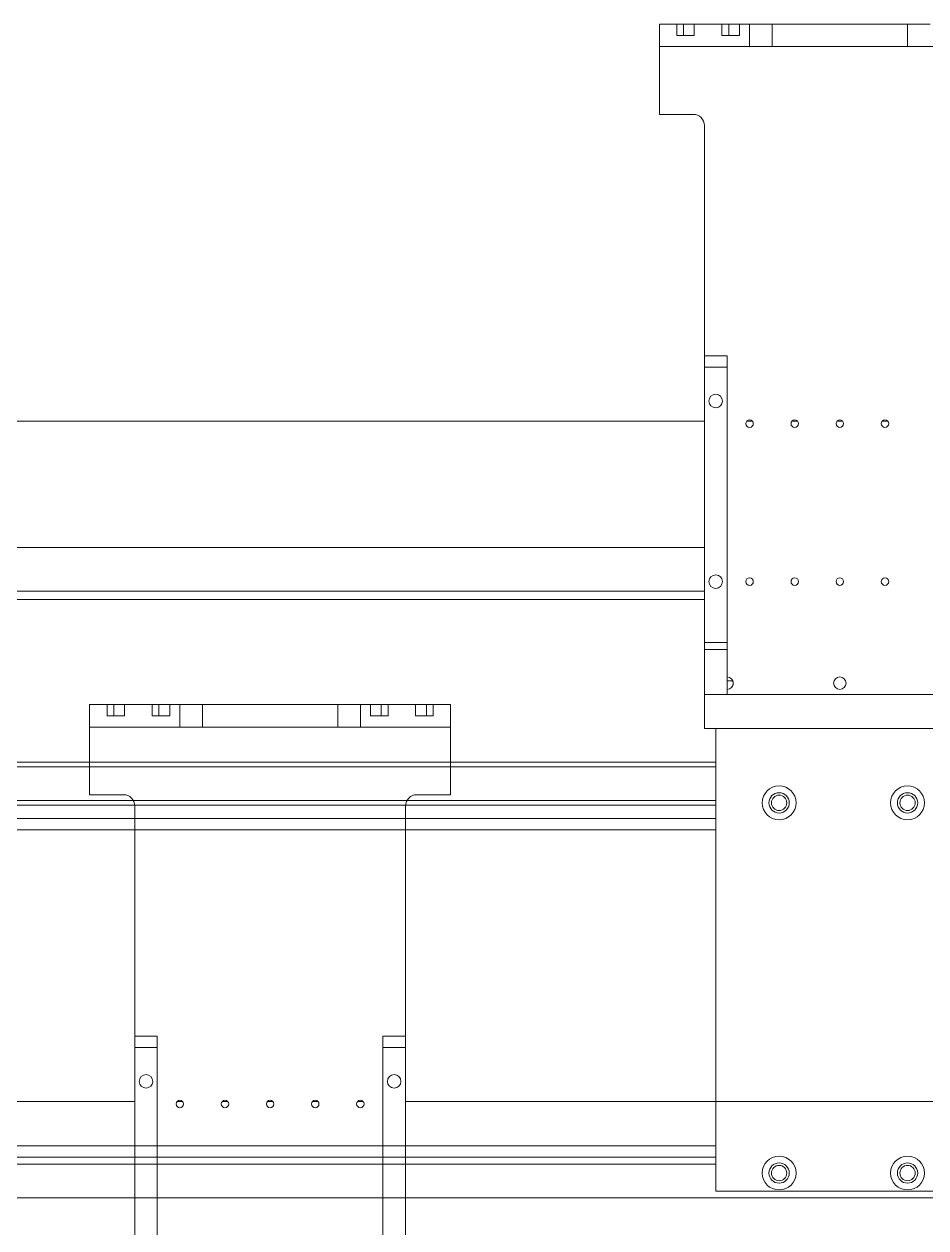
# Model space of a CAD drawing. Extents: x 500 to 100500, y -14500 to 21140.
# Drawn here: x 6855 to 7255, y -2379 to -1846 of the extents above; entities that cross this region are included whole.
import ezdxf

# ---------------------------------------------------------------- set-up
doc = ezdxf.new("R2010")
doc.units = 0
doc.linetypes.add('SLD-Solid', pattern=[0])
doc.layers.get('0').update_dxf_attribs({"linetype": 'CONTINUOUS'})
doc.layers.add('D', color=7, linetype='CONTINUOUS')
doc.layers.add('MODEL', color=7, linetype='SLD-Solid', lineweight=15)

# ---------------------------------------------------------------- blocks, each defined once
blk = doc.blocks.new('KZXCVASDF123')
at = {"color": 7, "linetype": 'Continuous', "lineweight": 18}
for p, q in [((-57934.57, -65965.67, 21.36), (-57934.57, -65975.67, 21.36)), ((-57934.57, -65965.67, 21.36), (-57926.86, -65965.67, 21.36)), ((-57926.86, -65970.67, 21.36), (-57926.86, -65965.67, 21.36)), ((-57923.82, -65965.67, 21.36), (-57926.86, -65965.67, 21.36)), ((-57923.82, -65970.67, 21.36), (-57923.82, -65965.67, 21.36)), ((-57919.07, -65965.67, 21.36), (-57923.82, -65965.67, 21.36)), ((-57919.07, -65970.67, 21.36), (-57919.07, -65965.67, 21.36)), ((-57919.07, -65965.67, 21.36), (-57906.86, -65965.67, 21.36)), ((-57906.86, -65970.67, 21.36), (-57906.86, -65965.67, 21.36)), ((-57903.82, -65965.67, 21.36), (-57906.86, -65965.67, 21.36)), ((-57903.82, -65970.67, 21.36), (-57903.82, -65965.67, 21.36)), ((-57899.07, -65965.67, 21.36), (-57903.82, -65965.67, 21.36)), ((-57899.07, -65970.67, 21.36), (-57899.07, -65965.67, 21.36)), ((-57899.07, -65965.67, 21.36), (-57894.57, -65965.67, 21.36)), ((-57894.57, -65975.67, 21.36), (-57894.57, -65965.67, 21.36)), ((-57884.57, -65965.67, 21.36), (-57894.57, -65965.67, 21.36)), ((-57884.57, -65975.67, 21.36), (-57884.57, -65965.67, 21.36)), ((-57824.57, -65965.67, 21.36), (-57884.57, -65965.67, 21.36)), ((-57824.57, -65975.67, 21.36), (-57824.57, -65965.67, 21.36)), ((-57814.57, -65965.67, 21.36), (-57824.57, -65965.67, 21.36)), ((-57919.07, -65970.67, 21.36), (-57926.86, -65970.67, 21.36)), ((-57899.07, -65970.67, 21.36), (-57906.86, -65970.67, 21.36)), ((-57934.57, -66005.67, 21.36), (-57934.57, -65975.67, 21.36)), ((-57774.57, -65975.67, 21.36), (-57934.57, -65975.67, 21.36)), ((-57934.57, -65975.67, 21.36), (-57894.57, -65975.67, 21.36)), ((-57934.57, -66005.67, 21.36), (-57919.57, -66005.67, 21.36)), ((-57914.57, -66010.67, 21.36), (-57914.57, -66112.67, 21.36)), ((-57914.57, -66112.67, 21.36), (-57904.57, -66112.67, 21.36)), ((-57914.57, -66117.67, 21.36), (-57914.57, -66112.67, 21.36)), ((-57904.57, -66112.67, 21.36), (-57904.57, -66117.67, 21.36)), ((-57904.57, -66117.67, 21.36), (-57914.57, -66117.67, 21.36)), ((-57914.57, -66117.67, 21.36), (-57914.57, -66239.67, 21.36)), ((-57904.57, -66117.67, 21.36), (-57904.57, -66239.67, 21.36)), ((-58560.92, -66141.57, 21.36), (-57914.57, -66141.57, 21.36)), ((-57895.8, -66141.57, 21.36), (-57893.34, -66141.57, 21.36)), ((-57875.8, -66141.57, 21.36), (-57873.34, -66141.57, 21.36)), ((-57855.8, -66141.57, 21.36), (-57853.34, -66141.57, 21.36)), ((-57835.8, -66141.57, 21.36), (-57833.34, -66141.57, 21.36)), ((-57914.57, -66197.57, 21.36), (-58715.92, -66197.57, 21.36)), ((-57914.57, -66216.84, 21.36), (-58720.92, -66216.84, 21.36)), ((-57914.57, -66220.57, 21.36), (-58532.22, -66220.57, 21.36)), ((-57914.57, -66239.67, 21.36), (-57904.57, -66239.67, 21.36)), ((-57914.57, -66242.67, 21.36), (-57914.57, -66239.67, 21.36)), ((-57904.57, -66239.67, 21.36), (-57904.57, -66242.67, 21.36)), ((-57904.57, -66242.67, 21.36), (-57914.57, -66242.67, 21.36)), ((-57914.57, -66262.67, 21.36), (-57914.57, -66242.67, 21.36)), ((-57904.57, -66262.67, 21.36), (-57904.57, -66242.67, 21.36)), ((-57904.57, -66256.62, 21.36), (-57902.03, -66256.62, 21.36)), ((-57901.91, -66256.98, 21.36), (-57901.91, -66258.37, 21.36)), ((-57914.57, -66262.67, 21.36), (-57904.57, -66262.67, 21.36)), ((-57914.57, -66262.67, 21.36), (-57914.57, -66277.67, 21.36)), ((-57914.57, -66262.67, 21.36), (-57504.57, -66262.67, 21.36)), ((-57914.57, -66277.67, 21.36), (-57504.57, -66277.67, 21.36)), ((-57719.57, -66277.67, 21.36), (-57914.57, -66277.67, 21.36)), ((-57909.57, -66277.67, 21.36), (-57909.57, -66482.67, 21.36)), ((-58443.6, -66292.67, 21.36), (-57909.57, -66292.67, 21.36)), ((-58326.07, -66294.67, 21.36), (-57909.57, -66294.67, 21.36)), ((-57909.57, -66309.67, 21.36), (-58326.07, -66309.67, 21.36)), ((-58401.79, -66311.67, 21.36), (-57909.57, -66311.67, 21.36)), ((-57909.57, -66317.67, 21.36), (-58734.07, -66317.67, 21.36)), ((-58714.07, -66322.67, 21.36), (-57909.57, -66322.67, 21.36)), ((-58714.07, -66462.67, 21.36), (-57909.57, -66462.67, 21.36)), ((-58754.07, -66470.67, 21.36), (-57909.57, -66470.67, 21.36)), ((-57909.57, -66467.67, 21.36), (-58696.07, -66467.67, 21.36)), ((-58754.07, -66485.67, 21.36), (-56215.07, -66485.67, 21.36)), ((-57909.57, -66482.67, 21.36), (-57509.57, -66482.67, 21.36))]:
    blk.add_line(p, q, dxfattribs=at)
for centre, radius in [((-57909.57, -66132.67, 21.36), 3), ((-57894.57, -66142.67, 21.36), 1.65), ((-57874.57, -66142.67, 21.36), 1.65), ((-57854.57, -66142.67, 21.36), 1.65), ((-57834.57, -66142.67, 21.36), 1.65), ((-57909.57, -66212.67, 21.36), 3), ((-57894.57, -66212.67, 21.36), 1.65), ((-57874.57, -66212.67, 21.36), 1.65), ((-57854.57, -66212.67, 21.36), 1.65), ((-57834.57, -66212.67, 21.36), 1.65), ((-57854.57, -66257.67, 21.36), 2.75), ((-57881.5, -66310.67, 21.36), 7.5), ((-57824.57, -66310.67, 21.36), 7.5), ((-57881.5, -66310.67, 21.36), 4.5), ((-57881.5, -66310.67, 21.36), 3.4), ((-57824.57, -66310.67, 21.36), 4.5), ((-57824.57, -66310.67, 21.36), 3.4), ((-57881.5, -66474.67, 21.36), 7.5), ((-57881.5, -66474.67, 21.36), 4.5), ((-57881.5, -66474.67, 21.36), 3.4), ((-57824.57, -66474.67, 21.36), 7.5), ((-57824.57, -66474.67, 21.36), 4.5), ((-57824.57, -66474.67, 21.36), 3.4)]:
    blk.add_circle(centre, radius, dxfattribs=at)
for centre, radius, start in [((-57919.57, -66010.67, 21.36), 5, 0), ((-57904.57, -66257.67, 21.36), 2.75, 270)]:
    blk.add_arc(centre, radius, start, 90, dxfattribs=at)
blk = doc.blocks.new('KASDADS')
at = {"layer": 'MODEL', "color": 4}
for p, q in [((-52982.52, -66054.89, 21.36), (-52982.52, -66064.89, 21.36)), ((-52982.52, -66054.89, 21.36), (-52974.81, -66054.89, 21.36)), ((-52974.81, -66059.89, 21.36), (-52974.81, -66054.89, 21.36)), ((-52971.77, -66054.89, 21.36), (-52974.81, -66054.89, 21.36)), ((-52971.77, -66059.89, 21.36), (-52971.77, -66054.89, 21.36)), ((-52967.02, -66054.89, 21.36), (-52971.77, -66054.89, 21.36)), ((-52967.02, -66059.89, 21.36), (-52967.02, -66054.89, 21.36)), ((-52967.02, -66054.89, 21.36), (-52954.81, -66054.89, 21.36)), ((-52954.81, -66059.89, 21.36), (-52954.81, -66054.89, 21.36)), ((-52951.77, -66054.89, 21.36), (-52954.81, -66054.89, 21.36)), ((-52951.77, -66059.89, 21.36), (-52951.77, -66054.89, 21.36)), ((-52947.02, -66054.89, 21.36), (-52951.77, -66054.89, 21.36)), ((-52947.02, -66059.89, 21.36), (-52947.02, -66054.89, 21.36)), ((-52947.02, -66054.89, 21.36), (-52942.52, -66054.89, 21.36)), ((-52942.52, -66064.89, 21.36), (-52942.52, -66054.89, 21.36)), ((-52932.52, -66054.89, 21.36), (-52942.52, -66054.89, 21.36)), ((-52932.52, -66064.89, 21.36), (-52932.52, -66054.89, 21.36)), ((-52872.52, -66054.89, 21.36), (-52932.52, -66054.89, 21.36)), ((-52872.52, -66064.89, 21.36), (-52872.52, -66054.89, 21.36)), ((-52862.52, -66054.89, 21.36), (-52872.52, -66054.89, 21.36)), ((-52862.52, -66064.89, 21.36), (-52862.52, -66054.89, 21.36)), ((-52862.52, -66054.89, 21.36), (-52858.02, -66054.89, 21.36)), ((-52858.02, -66059.89, 21.36), (-52858.02, -66054.89, 21.36)), ((-52853.27, -66054.89, 21.36), (-52858.02, -66054.89, 21.36)), ((-52853.27, -66054.89, 21.36), (-52853.27, -66059.89, 21.36)), ((-52850.22, -66054.89, 21.36), (-52853.27, -66054.89, 21.36)), ((-52850.22, -66054.89, 21.36), (-52850.22, -66059.89, 21.36)), ((-52850.22, -66054.89, 21.36), (-52838.02, -66054.89, 21.36)), ((-52838.02, -66059.89, 21.36), (-52838.02, -66054.89, 21.36)), ((-52833.27, -66054.89, 21.36), (-52838.02, -66054.89, 21.36)), ((-52833.27, -66054.89, 21.36), (-52833.27, -66059.89, 21.36)), ((-52830.23, -66054.89, 21.36), (-52833.27, -66054.89, 21.36)), ((-52830.23, -66054.89, 21.36), (-52830.23, -66059.89, 21.36)), ((-52830.23, -66054.89, 21.36), (-52822.52, -66054.89, 21.36)), ((-52822.52, -66054.89, 21.36), (-52822.52, -66064.89, 21.36)), ((-52967.02, -66059.89, 21.36), (-52974.81, -66059.89, 21.36)), ((-52947.02, -66059.89, 21.36), (-52954.81, -66059.89, 21.36)), ((-52850.22, -66059.89, 21.36), (-52858.02, -66059.89, 21.36)), ((-52830.23, -66059.89, 21.36), (-52838.02, -66059.89, 21.36)), ((-52982.52, -66094.89, 21.36), (-52982.52, -66064.89, 21.36)), ((-52822.52, -66064.89, 21.36), (-52982.52, -66064.89, 21.36)), ((-52982.52, -66064.89, 21.36), (-52942.52, -66064.89, 21.36)), ((-52862.52, -66064.89, 21.36), (-52822.52, -66064.89, 21.36)), ((-52822.52, -66094.89, 21.36), (-52822.52, -66064.89, 21.36)), ((-52982.52, -66094.89, 21.36), (-52967.52, -66094.89, 21.36)), ((-52822.52, -66094.89, 21.36), (-52837.52, -66094.89, 21.36)), ((-52962.52, -66099.89, 21.36), (-52962.52, -66201.89, 21.36)), ((-52842.52, -66201.89, 21.36), (-52842.52, -66099.89, 21.36)), ((-52962.52, -66201.89, 21.36), (-52952.52, -66201.89, 21.36)), ((-52962.52, -66206.89, 21.36), (-52962.52, -66201.89, 21.36)), ((-52952.52, -66201.89, 21.36), (-52952.52, -66206.89, 21.36)), ((-52852.52, -66201.89, 21.36), (-52842.52, -66201.89, 21.36)), ((-52852.52, -66206.89, 21.36), (-52852.52, -66201.89, 21.36)), ((-52842.52, -66201.89, 21.36), (-52842.52, -66206.89, 21.36)), ((-52952.52, -66206.89, 21.36), (-52962.52, -66206.89, 21.36)), ((-52962.52, -66206.89, 21.36), (-52962.52, -66328.89, 21.36)), ((-52952.52, -66206.89, 21.36), (-52952.52, -66328.89, 21.36)), ((-52842.52, -66206.89, 21.36), (-52852.52, -66206.89, 21.36)), ((-52852.52, -66206.89, 21.36), (-52852.52, -66328.89, 21.36)), ((-52842.52, -66206.89, 21.36), (-52842.52, -66328.89, 21.36)), ((-53358.87, -66230.79, 21.36), (-52962.52, -66230.79, 21.36)), ((-52943.74, -66230.79, 21.36), (-52941.29, -66230.79, 21.36)), ((-52923.74, -66230.79, 21.36), (-52921.29, -66230.79, 21.36)), ((-52903.74, -66230.79, 21.36), (-52901.29, -66230.79, 21.36)), ((-52883.74, -66230.79, 21.36), (-52881.29, -66230.79, 21.36)), ((-52863.74, -66230.79, 21.36), (-52861.29, -66230.79, 21.36)), ((-52842.52, -66230.79, 21.36), (-52320.56, -66230.79, 21.36))]:
    blk.add_line(p, q, dxfattribs=at)
for centre, radius in [((-52957.52, -66221.89, 21.36), 3), ((-52847.52, -66221.89, 21.36), 3), ((-52942.52, -66231.89, 21.36), 1.65), ((-52922.52, -66231.89, 21.36), 1.65), ((-52902.52, -66231.89, 21.36), 1.65), ((-52882.52, -66231.89, 21.36), 1.65), ((-52862.52, -66231.89, 21.36), 1.65)]:
    blk.add_circle(centre, radius, dxfattribs=at)
for centre, start, end in [((-52967.52, -66099.89, 21.36), 0, 90), ((-52837.52, -66099.89, 21.36), 90, 180)]:
    blk.add_arc(centre, 5, start, end, dxfattribs=at)

msp = doc.modelspace()

# ---------------------------------------------------------------- block references
at = {"layer": 'D', "color": 1}
for name, p in [('KZXCVASDF123', (65071.07, 64119.97, -31.83)), ('KASDADS', (59866.51, 63907.78, -97.17))]:
    msp.add_blockref(name, p, dxfattribs=at)

doc.saveas('drawing.dxf')
